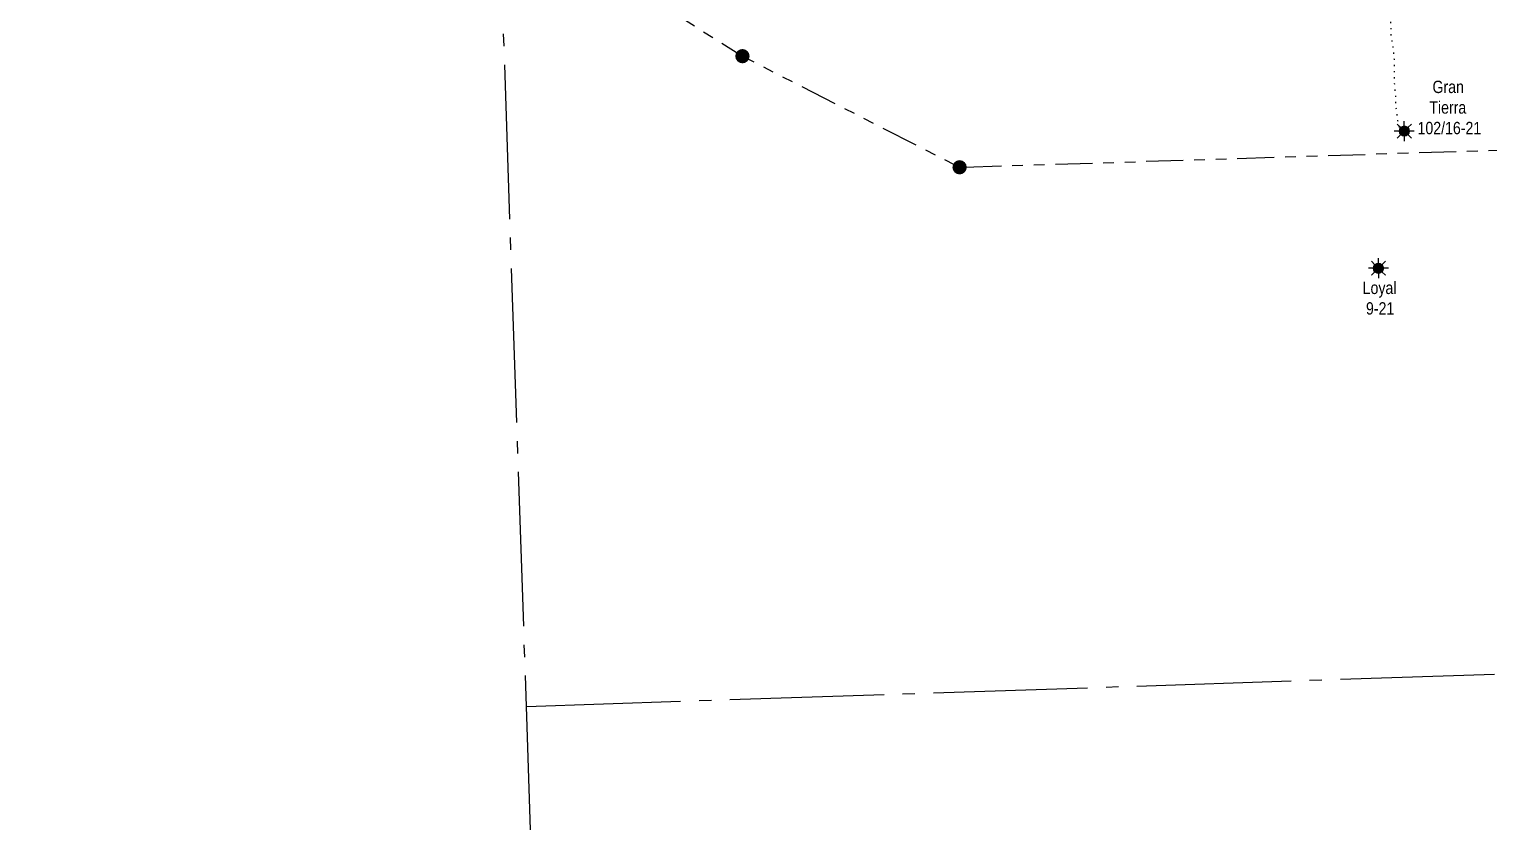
# Model space of a CAD drawing. Extents: x 645834 to 657998, y 5833506 to 5835591.
# Drawn here: x 648125 to 649308, y 5833506 to 5834155 of the extents above; entities that cross this region are included whole.
import ezdxf

# ---------------------------------------------------------------- set-up
doc = ezdxf.new("R2010")
doc.units = 0
doc.header["$LTSCALE"] = 5
doc.header["$PDSIZE"] = 0.5
for name, pattern in [('foc-DOT', [1, 0.2, -0.8]), ('foc-DRILLPATH', [14.75, 6, -1.75, 1.75, -1.75, 1.75, -1.75]), ('foc-QUARTERLINE', [33, 25, -3, 2, -3])]:
    doc.linetypes.add(name, pattern=pattern)
for name, color, linetype in [('AS-DRILL', 8, 'foc-DOT'), ('AS-DRILL-T', 8, 'Continuous'), ('F-WS-S', 8, 'Continuous'), ('L-MON', 1, 'Continuous'), ('L-SECQ', 8, 'foc-QUARTERLINE'), ('P-PDRILLPATH', 12, 'foc-DRILLPATH')]:
    doc.layers.add(name, color=color, linetype=linetype)
doc.layers.add('oil_and_gas_wells_dh', color=7, linetype='Continuous', true_color=0x047e0d)
doc.layers.add('oil_and_gas_wells_pt', color=7, linetype='Continuous', true_color=0x53dfc1)
doc.layers.add('Z-DRILL-POINT', color=7, linetype='Continuous', true_color=0x7575ff, plot=False)
doc.styles.add('175L', font='ARIALN.TTF', dxfattribs={"height": 20})
doc.styles.add('80L', font='ARIALN.TTF', dxfattribs={"height": 10})

# ---------------------------------------------------------------- blocks, each defined once
blk = doc.blocks.new('plbh')
at = {"layer": 'L-MON'}
h = blk.add_hatch(color=255, dxfattribs=at)
h.dxf.hatch_style = 1
edge = h.paths.add_edge_path()
edge.add_arc((0, 0), 1.16, 0, 360)
h = blk.add_hatch(color=256, dxfattribs=at)
h.dxf.hatch_style = 1
h.paths.add_polyline_path([(-0.96, 0, 1), (0.96, 0, 1)])
h.paths.add_polyline_path([(0.91, 0, -1), (-0.91, 0, -1)], flags=16)
h.paths.add_polyline_path([(0.45, 0, -1), (-0.45, 0, -1)], flags=0)
h = blk.add_hatch(color=256, dxfattribs=at)
h.dxf.hatch_style = 1
h.paths.add_polyline_path([(-0.45, 0, 1), (0.45, 0, 1)])
h.paths.add_polyline_path([(0.4, 0, -1), (-0.4, 0, -1)], flags=16)
at = {"layer": 'L-MON', "color": 240}
for radius in [0.96, 0.91, 0.45, 0.4]:
    blk.add_circle((0, 0), radius, dxfattribs=at)
blk = doc.blocks.new('GAS')
h = blk.add_hatch(color=255)
h.dxf.hatch_style = 1
edge = h.paths.add_edge_path()
edge.add_arc((0, 0), 0.9, 0, 360)
for p, q in [((-0.81, 0), (-1.62, 0)), ((-0.57, 0.57), (-1.14, 1.14)), ((0, 0.81), (0, 1.62)), ((0.57, 0.57), (1.14, 1.14)), ((1.62, 0), (0.81, 0)), ((-0.57, -0.57), (-1.14, -1.14)), ((0, -0.81), (0, -1.62)), ((1.14, -1.14), (0.57, -0.57))]:
    blk.add_line(p, q)
blk.add_circle((0, 0), 0.8)

msp = doc.modelspace()

# ---------------------------------------------------------------- linework, layer by layer
at = {"layer": 'AS-DRILL', "flags": 128}
msp.add_lwpolyline([(649239.405, 5834072.288), (649239.324, 5834072.305), (649237.892, 5834073.012), (649236.2, 5834074.341), (649235.954, 5834074.543), (649235.682, 5834074.925), (649235.392, 5834075.577), (649235.124, 5834076.499), (649234.837, 5834077.691), (649234.535, 5834079.072), (649234.267, 5834080.645), (649233.981, 5834082.447), (649233.67, 5834084.438), (649233.406, 5834086.541), (649233.159, 5834088.705), (649232.863, 5834090.886), (649232.601, 5834093.209), (649232.509, 5834095.588), (649232.516, 5834097.959), (649232.484, 5834100.309), (649232.344, 5834102.586), (649232.079, 5834104.719), (649231.794, 5834106.851), (649231.623, 5834109.167), (649231.516, 5834111.685), (649231.381, 5834114.132), (649231.311, 5834116.421), (649231.33, 5834118.723), (649231.388, 5834121.075), (649231.448, 5834123.378), (649231.458, 5834125.66), (649231.408, 5834127.949), (649231.305, 5834130.347), (649231.149, 5834132.814), (649230.985, 5834135.22), (649230.784, 5834137.535), (649230.485, 5834139.797), (649230.066, 5834142.055), (649229.685, 5834144.354), (649229.314, 5834146.684), (649228.922, 5834149.013), (649228.679, 5834151.417), (649228.615, 5834153.836), (649228.622, 5834156.207), (649228.611, 5834158.518), (649228.571, 5834160.818), (649228.528, 5834163.208), (649228.455, 5834165.586), (649228.364, 5834167.915), (649228.242, 5834170.262), (649228.1, 5834172.599), (649227.941, 5834174.875), (649227.753, 5834177.07), (649227.547, 5834179.225), (649227.328, 5834181.48), (649227.124, 5834183.894), (649226.929, 5834186.35), (649226.714, 5834188.794), (649226.471, 5834191.198), (649226.219, 5834193.541), (649225.955, 5834195.944), (649225.68, 5834198.387), (649225.149, 5834203.323), (649224.679, 5834208.231), (649224.256, 5834212.9), (649223.879, 5834217.371), (649223.699, 5834219.636), (649223.496, 5834222.021), (649223.278, 5834224.566), (649223.076, 5834227.251), (649222.863, 5834229.976), (649222.599, 5834232.699), (649222.317, 5834235.391), (649222.076, 5834238.015), (649221.799, 5834240.548), (649221.441, 5834243.078), (649221.033, 5834245.637), (649220.157, 5834250.712), (649219.156, 5834255.634), (649218.08, 5834260.374), (649216.922, 5834264.88), (649215.601, 5834269.142), (649213.818, 5834274.109), (649213.427, 5834275.128), (649211.133, 5834280.77), (649208.226, 5834287.505), (649207.26, 5834289.646)], dxfattribs=at)
at = {"layer": 'L-SECQ'}
for p, q in [((648531.316, 5833506.398), (648500.691, 5834410.047)), ((648527.956, 5833606.342), (649333.343, 5833633.189))]:
    msp.add_line(p, q, dxfattribs=at)
at = {"layer": 'oil_and_gas_wells_dh'}
msp.add_point((649218.149, 5833961.322), dxfattribs=at)
at = {"layer": 'oil_and_gas_wells_pt'}
for p in [(649239.405, 5834072.288), (649218.149, 5833961.322)]:
    msp.add_point(p, dxfattribs=at)
at = {"layer": 'P-PDRILLPATH', "flags": 128}
msp.add_lwpolyline([(648124.99, 5834497.674), (648703, 5834133), (648879, 5834043), (653201, 5834181)], dxfattribs=at)

# ---------------------------------------------------------------- block references
at = {"layer": 'L-MON', "xscale": 5.000000000000009, "yscale": 5.000000000000009, "zscale": 5.000000000000009}
for p in [(648703, 5834133), (648879, 5834043)]:
    msp.add_blockref('plbh', p, dxfattribs=at)

# ---------------------------------------------------------------- texts
at = {"layer": 'AS-DRILL-T', "insert": (649196.259, 5833950.353), "char_height": 10, "attachment_point": 1, "style": '175L', "bg_fill": 2}
msp.add_mtext_dynamic_manual_height_columns('\\pi9.3818;Loyal\\P\\pi12.076;9-21', width=44.50033, gutter_width=100, heights=[0], dxfattribs=at)
at = {"layer": 'Z-DRILL-POINT', "color": 7, "style": '80L'}
for s, p in [('E3', (648703, 5834133)), ('E4', (648879, 5834043))]:
    msp.add_text(s, height=2, dxfattribs=at).set_placement(p)

# ---------------------------------------------------------------- next in the draw order: block references
at = {"layer": 'F-WS-S', "xscale": 4.998534999999999, "yscale": 4.998534999999999, "zscale": 4.998534999999999}
msp.add_blockref('GAS', (649218.422, 5833961.208), dxfattribs=at)

# ---------------------------------------------------------------- next in the draw order: texts
at = {"layer": 'AS-DRILL-T', "insert": (649251.985, 5834113.139), "char_height": 10, "attachment_point": 1, "style": '175L', "bg_fill": 2}
msp.add_mtext_dynamic_manual_height_columns('\\pi10.234;Gran \\P\\pi7.6901;Tierra\\P\\pi-1.8733;102/16-21', width=44.50033, gutter_width=100, heights=[0], dxfattribs=at)

# ---------------------------------------------------------------- next in the draw order: block references
at = {"layer": 'F-WS-S', "xscale": 4.998534999999999, "yscale": 4.998534999999999, "zscale": 4.998534999999999}
msp.add_blockref('GAS', (649239.386, 5834072.319), dxfattribs=at)

doc.saveas('drawing.dxf')
